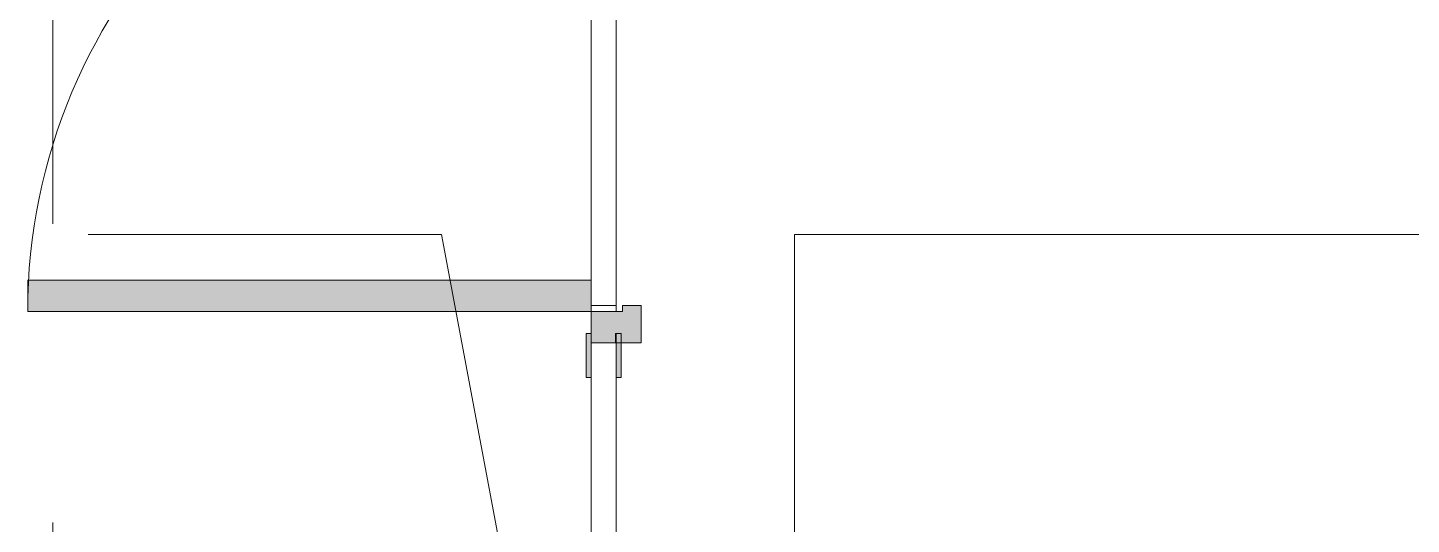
# Model space of a CAD drawing. Header units: millimetres. Extents: x 81037 to 284518, y -8553 to 29000.
# Drawn here: x 100670 to 102880, y 1226 to 2018 of the extents above; entities that cross this region are included whole.
import ezdxf

# ---------------------------------------------------------------- set-up
doc = ezdxf.new("R2010")
doc.units = ezdxf.units.MM
doc.linetypes.add('Осевая', pattern=[3175, 634.9999999999999, -476.25, 1587.5, -476.25])
for name, color, linetype, lineweight, true_color in [('A-DOOR-1', 7, 'Continuous', 9, 0xaaaaaa), ('A-DOOR-2', 7, 'Continuous', 9, 0xe2e2e2), ('A-DOOR-FRAM-1', 7, 'Continuous', 9, 0xe2e2e2), ('A-DOOR-FRAM-2', 7, 'Continuous', 9, 0xaaaaaa), ('A-FLOR-1', 7, 'Continuous', 9, 0xaaaaaa)]:
    doc.layers.add(name, color=color, linetype=linetype, lineweight=lineweight, true_color=true_color)
for name, color, linetype, lineweight in [('A-WALL-IDEN', 7, 'Continuous', 9), ('I-WALL', 7, 'Continuous', 9), ('Оси-2', 7, 'Осевая', 9)]:
    doc.layers.add(name, color=color, linetype=linetype, lineweight=lineweight)

# ---------------------------------------------------------------- blocks, each defined once
blk = doc.blocks.new('110_Дверь_СКБ_2Ст - Д-5_п__в составе перегородки _не входит в спец__-32680317-План монтажа стен и перегородок 2 этажа в осях 23_33')
at = {"layer": 'A-DOOR-2'}
h = blk.add_hatch(color=256, dxfattribs=at)
h.paths.add_polyline_path([(712.499999999994, -20.00000000080977), (712.499999999994, 59.99999999918937), (652.4999999999947, 59.99999999918937), (652.4999999999947, 29.99999999918753), (662.4999999999967, 29.99999999918753), (662.4999999999967, -20.00000000080977)])
h.paths.add_polyline_path([(-627.5000000000047, 59.99999999918937), (-687.5000000000083, 59.99999999918937), (-687.5000000000083, -20.00000000080977), (-637.5000000000067, -20.00000000080977), (-637.5000000000067, 29.99999999918753), (-627.5000000000047, 29.99999999918753)])
for points in [[(712.5000000000156, 19.00000000014295), (712.5000000000156, 20.00000000013406), (697.5000000000147, 19.00000000014295)], [(-587.5000000000007, -20.00000000081843), (-637.5000000000067, -20.00000000081843), (-637.5000000000067, -420.0000000008228), (-587.500000000005, -420.0000000008228)], [(662.500000000001, -920.0000000008044), (662.4999999999967, -20.0000000008011), (612.4999999999907, -20.0000000008011), (612.499999999995, -920.0000000008044)]]:
    blk.add_hatch(color=256, dxfattribs=at).paths.add_polyline_path(points)
at = {"layer": 'A-DOOR-FRAM-1'}
for points in [[(-672.4999999999857, 28.00000000013224), (-742.4999999999872, 28.00000000013224), (-742.4999999999872, 20.00000000013406), (-672.4999999999857, 20.00000000013406)], [(767.5000000000161, 28.00000000014957), (697.5000000000147, 28.00000000014957), (697.5000000000147, 20.00000000013406), (767.5000000000161, 20.00000000013406)], [(-672.4999999999857, -19.99999999985685), (-742.4999999999872, -19.99999999985685), (-742.4999999999872, -27.99999999986369), (-672.4999999999857, -27.99999999986369)], [(767.5000000000161, -19.99999999983952), (697.5000000000147, -19.99999999983952), (697.5000000000147, -27.99999999984636), (767.5000000000161, -27.99999999984636)]]:
    blk.add_hatch(color=256, dxfattribs=at).paths.add_polyline_path(points)
at = {"layer": 'A-DOOR-1'}
for p, q in [((-637.5000000000057, -20.00000000095609), (-587.5000000000035, -20.00000000095636)), ((-637.5000000000077, -420.000000000956), (-637.5000000000057, -20.00000000095609)), ((-587.5000000000035, -20.00000000095636), (-587.5000000000055, -420.0000000009563)), ((612.4999999999918, -20.0000000009454), (662.4999999999942, -20.00000000094513)), ((612.4999999999964, -920.0000000009454), (612.4999999999918, -20.0000000009454)), ((662.4999999999942, -20.00000000094513), (662.4999999999985, -920.0000000009454)), ((-587.5000000000055, -420.0000000009563), (-637.5000000000077, -420.000000000956)), ((662.4999999999985, -920.0000000009454), (612.4999999999964, -920.0000000009454))]:
    blk.add_line(p, q, dxfattribs=at)
for centre, radius, start, end in [((-637.4999999999999, -20.00000000095037), 399.9999999999997, 269.9999999999999, 2.544443745170813e-13), ((662.4999999999972, -20.00000000094557), 900.0000000000008, 180.0000000000001, 269.9999999999998)]:
    blk.add_arc(centre, radius, start, end, dxfattribs=at)
at = {"layer": 'A-DOOR-FRAM-2'}
for p, q in [((-687.5000000000067, 59.99999999905108), (-627.5000000000051, 59.99999999905108)), ((-687.5000000000067, -20.00000000094888), (-687.5000000000067, 59.99999999905108)), ((-627.5000000000051, 59.99999999905108), (-627.5000000000051, 29.99999999905038)), ((652.4999999999944, 59.99999999905108), (712.4999999999933, 59.99999999905108)), ((652.4999999999944, 29.99999999905038), (652.4999999999944, 59.99999999905108)), ((712.4999999999933, 59.99999999905108), (712.4999999999933, -20.00000000094888)), ((-742.4999999999866, 27.99999999999873), (-672.4999999999862, 27.99999999999873)), ((-742.4999999999866, 20.00000000000373), (-742.4999999999866, 27.99999999999873)), ((-672.4999999999862, 27.99999999999873), (-672.4999999999862, 20.00000000000373)), ((-637.5000000000048, 29.99999999905038), (-637.5000000000048, -20.00000000094888)), ((-627.5000000000051, 29.99999999905038), (-637.5000000000048, 29.99999999905038)), ((662.4999999999934, 29.99999999905038), (652.4999999999944, 29.99999999905038)), ((662.4999999999934, -20.00000000094888), (662.4999999999934, 29.99999999905038)), ((697.5000000000152, 20.00000000000427), (697.5000000000152, 28.00000000001159)), ((697.5000000000152, 28.00000000001159), (767.5000000000144, 28.00000000001159)), ((767.5000000000144, 28.00000000001159), (767.5000000000144, 20.00000000000427)), ((-672.4999999999862, 20.00000000000373), (-742.4999999999866, 20.00000000000373)), ((-687.4999999999865, 20.00000000000373), (-672.4999999999862, 20.00000000000373)), ((-687.4999999999865, 19.00000000000974), (-687.4999999999865, 20.00000000000373)), ((-672.4999999999862, 19.00000000000974), (-687.4999999999865, 19.00000000000974)), ((-672.4999999999862, 20.00000000000373), (-672.4999999999862, 19.00000000000974)), ((697.5000000000155, 19.00000000001001), (697.5000000000155, 20.000000000004)), ((697.5000000000155, 20.000000000004), (712.5000000000151, 20.000000000004)), ((767.5000000000144, 20.00000000000427), (697.5000000000152, 20.00000000000427)), ((712.5000000000151, 19.00000000001001), (697.5000000000155, 19.00000000001001)), ((712.5000000000151, 20.000000000004), (712.5000000000151, 19.00000000001001)), ((-742.4999999999866, -19.9999999999962), (-672.4999999999862, -19.9999999999962)), ((-742.4999999999866, -27.9999999999971), (-742.4999999999866, -19.9999999999962)), ((-637.5000000000048, -20.00000000094888), (-687.5000000000067, -20.00000000094888)), ((-672.4999999999862, -19.9999999999962), (-672.4999999999862, -27.9999999999971)), ((712.4999999999933, -20.00000000094888), (662.4999999999934, -20.00000000094888)), ((697.5000000000155, -27.99999999998291), (697.5000000000155, -19.99999999997172)), ((697.5000000000155, -19.99999999997172), (767.5000000000148, -19.99999999997171)), ((767.5000000000148, -19.99999999997171), (767.5000000000148, -27.99999999998291)), ((-672.4999999999862, -27.9999999999971), (-742.4999999999866, -27.9999999999971)), ((767.5000000000148, -27.99999999998291), (697.5000000000155, -27.99999999998291))]:
    blk.add_line(p, q, dxfattribs=at)

msp = doc.modelspace()

# ---------------------------------------------------------------- linework, layer by layer
at = {"layer": 'A-FLOR-1'}
for p, q in [((101570.0000000009, 1574.999999998028), (101610.0000000009, 1574.999999998028)), ((101610.0000000009, 1574.999999998028), (101610.0000000009, 1564.999999998028))]:
    msp.add_line(p, q, dxfattribs=at)
at = {"layer": 'A-WALL-IDEN'}
for p, q in [((101331.0706600648, 1688.163171420324), (100766.750201659, 1688.163171420324)), ((101576.5054074878, 381.5501784559459), (101331.0706600648, 1688.163171420324)), ((101894.6731264624, 1688.163171420323), (102912.7670424831, 1688.163171420323)), ((101894.6731264624, 290.2118359907398), (101894.6731264624, 1688.163171420323))]:
    msp.add_line(p, q, dxfattribs=at)
at = {"layer": 'I-WALL'}
for p, q in [((101610.0000000009, 2864.999999998029), (101610.0000000009, 1574.999999998028)), ((101570.0000000009, 1614.999999998033), (101570.0000000009, 2814.999999998026)), ((101570.0000000009, 1459.999999998011), (101570.0000000009, 520.9999999980629)), ((101610.0000000009, 520.9999999980623), (101610.0000000009, 1459.999999998011))]:
    msp.add_line(p, q, dxfattribs=at)
at = {"layer": 'Оси-2'}
msp.add_line((100709.9999656428, 593.7414093000763), (100709.9999656429, 19528.2867997973), dxfattribs=at)

# ---------------------------------------------------------------- block references
at = {"layer": 'A-DOOR-1', "rotation": 270}
msp.add_blockref('110_Дверь_СКБ_2Ст - Д-5_п__в составе перегородки _не входит в спец__-32680317-План монтажа стен и перегородок 2 этажа в осях 23_33', (101590.0000000009, 2227.499999998024), dxfattribs=at)

doc.saveas('drawing.dxf')
